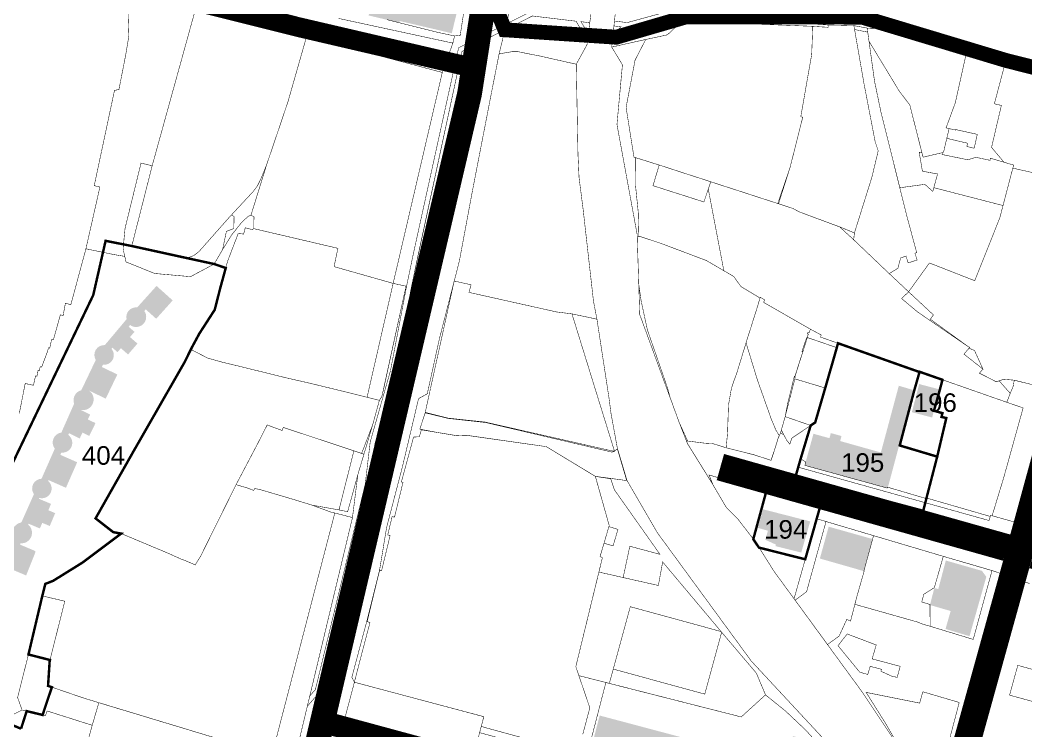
# Model space of a CAD drawing. Header units: millimetres. Extents: x 21689 to 31331, y 37531 to 43751.
# Drawn here: x 25594.9 to 26001.9, y 43025.9 to 43313.4 of the extents above; entities that cross this region are included whole.
import ezdxf

# ---------------------------------------------------------------- set-up
doc = ezdxf.new("R2010")
doc.units = ezdxf.units.MM
doc.linetypes.add('DASHEDX2', pattern=[1.5, 1, -0.5])
doc.linetypes.add('МЕЖА', pattern=[4, 1, -1, 1, -1])
for name, color, linetype, lineweight in [('0 . 11 - границы ДМ проект', 10, 'МЕЖА', 0), ('00 границы ОКН', 1, 'Continuous', 40), ('00 номер ОКН', 7, 'Continuous', 15), ('CONTUR', 150, 'Continuous', 9)]:
    doc.layers.add(name, color=color, linetype=linetype, lineweight=lineweight)
for name, color, linetype, lineweight, transparency in [('0.1 ОКН', 1, 'Continuous', 9, 0.4), ('00 Дороги', 252, 'Continuous', 9, 0.2), ('24. ценная дореволюц постройка', 192, 'Continuous', 13, 0.4)]:
    doc.layers.add(name, color=color, linetype=linetype, lineweight=lineweight, transparency=transparency)
doc.layers.add('25. ценная историческая застройка сов пер', color=92, linetype='Continuous', lineweight=0, true_color=0x19df16)
doc.styles.get("Standard").update_dxf_attribs({"font": 'arial.ttf'})

# ---------------------------------------------------------------- blocks, each defined once
blk = doc.blocks.new('участки все')
at = {"layer": 'CONTUR', "const_width": 0.2}
for points in [[(3047.26, 5365.29), (3004, 5411.79), (2966.04, 5463.62), (2953.74, 5484.76), (2949.81, 5497.89), (2947.24, 5511.91), (2946.43, 5518.17), (2941.55, 5550.05), (2940.15, 5557.29), (2935.98, 5594.26), (2934.31, 5607.33), (2933.87, 5616.76), (2933.18, 5653.16), (2937.52, 5661.04), (2939.48, 5676.41)], [(2949.13, 5675.25), (2947.52, 5660.1), (2951.86, 5652.94), (2949.65, 5628.8), (2957.82, 5584.31), (2958.86, 5551.93), (2974.85, 5508.24), (2978.19, 5499.69), (2988.03, 5483.87), (2993.82, 5474.04), (2998.4, 5469.44), (3005.71, 5460.01), (3013.16, 5448.14), (3049.04, 5399.05), (3066.58, 5372.74)], [(2907.8, 5681.43), (2904.9, 5669.49), (2885.57, 5659.8), (2867.22, 5576.34), (2864.56, 5563.61), (2858, 5529.23), (2849.8, 5500.41), (2847.8, 5483.43), (2827.62, 5400.26), (2825.36, 5397.7), (2842.62, 5469.81), (2844.78, 5487.12), (2850.78, 5507.29), (2853.52, 5517.24), (2854.51, 5518.79), (2864.3, 5563.4), (2859.08, 5564.53), (2878.97, 5649.83), (2883.24, 5661.7), (2883.94, 5664.59), (2886.23, 5664.87), (2891.36, 5698.62)], [(2856.56, 5671.18), (2877.25, 5666.02), (2883.94, 5664.59), (2883.24, 5661.7), (2836.97, 5671.69)], [(2751.64, 5678.33), (2752.13, 5664.65), (2750.92, 5657.27), (2748.12, 5642.94), (2746.32, 5642.58), (2738.12, 5604.05), (2740.41, 5603.47), (2734.75, 5578.51), (2728.65, 5555.91), (2726.46, 5556.52), (2725.53, 5551.5), (2724.42, 5551.83), (2721.6, 5541.71), (2720.87, 5541.87), (2720.12, 5538.37), (2719.57, 5538.5), (2719.3, 5537.23), (2716.86, 5530.71), (2716.25, 5530.82), (2715.9, 5529.16), (2715.38, 5529.26), (2714.93, 5527), (2714.37, 5527.11), (2713.53, 5523.33), (2710.18, 5524.03), (2707.8, 5511.97)], [(2980.59, 5675.27), (2954.42, 5667.94), (2949.36, 5664.08), (2947.94, 5664.14), (2948.15, 5665.96), (2948.88, 5665.91), (2951.33, 5668.27), (2948.42, 5668.64), (2948.64, 5670.63), (2953.78, 5669.99), (2979.65, 5677.02)], [(3146.05, 5644.52), (3114.4, 5652.93), (3102.02, 5655.91), (3091.22, 5658.53), (3090.15, 5658.54), (3090.43, 5659.85), (3084.41, 5661.41), (3067.94, 5664.76), (3067.27, 5666.9), (3064.09, 5667.74), (3062.41, 5666.23), (3056.95, 5667.46), (3050.91, 5667.77), (3045.52, 5668.78), (3035.05, 5669.06), (3028.91, 5669.45), (3026.85, 5669.67), (3006.18, 5670.65), (2977.53, 5670.88), (2973.77, 5668.54), (2970.09, 5665.07), (2967.29, 5664.44), (2961.28, 5663.17), (2947.52, 5660.1), (2947.95, 5664.14), (2947.95, 5664.14), (2949.36, 5664.08), (2954.42, 5667.94), (2980.59, 5675.27)], [(2938.9, 5671.85), (2938.65, 5669.91), (2935.08, 5670.38), (2937.44, 5666.46), (2938.2, 5666.44), (2937.98, 5664.6), (2936.57, 5664.67), (2933.1, 5670.55), (2915.43, 5672.67), (2886.95, 5658.35), (2869.11, 5575.67), (2866.44, 5562.96), (2859.88, 5528.58), (2851.68, 5499.71), (2849.74, 5482.93), (2829.17, 5399.01), (2824.35, 5393.52), (2825.35, 5397.68), (2827.62, 5400.26), (2847.8, 5483.43), (2849.8, 5500.41), (2858, 5529.23), (2864.56, 5563.61), (2867.22, 5576.34), (2885.57, 5659.8), (2915.23, 5674.65)], [(2818.97, 5371.05), (2824.35, 5393.52), (2829.17, 5399.01), (2849.74, 5482.93), (2851.68, 5499.71), (2851.68, 5499.71), (2859.88, 5528.58), (2866.44, 5562.96), (2886.95, 5658.35), (2904.31, 5667.08), (2901.96, 5657.36), (2898.56, 5640.09), (2897.64, 5635.33), (2890.95, 5600.82), (2885.92, 5573.81), (2884.35, 5567.52), (2883.78, 5565.48), (2877.78, 5542.06), (2872.89, 5519.88), (2869.36, 5517.92), (2862.88, 5490.56), (2856.45, 5465.9), (2853.61, 5448.72), (2848.33, 5427.59), (2842.36, 5405.2), (2843.41, 5403.24), (2839.01, 5386.7), (2836.51, 5377.27)], [(2707.8, 5511.97), (2710.18, 5524.03), (2713.53, 5523.33), (2714.37, 5527.11), (2714.93, 5527), (2715.38, 5529.26), (2715.9, 5529.16), (2716.25, 5530.82), (2716.86, 5530.71), (2719.3, 5537.23), (2719.57, 5538.5), (2720.12, 5538.37), (2720.87, 5541.87), (2721.6, 5541.71), (2724.42, 5551.83), (2725.53, 5551.5), (2726.46, 5556.52), (2728.65, 5555.91), (2734.75, 5578.51), (2734.75, 5578.51), (2746.19, 5576.17), (2750.47, 5575.45), (2751.01, 5573.2), (2762.58, 5568.53), (2777.09, 5567.25), (2786.66, 5572.36), (2790.06, 5578.2), (2793.75, 5584.15), (2796, 5586.97), (2797.75, 5589.18), (2799.15, 5590.49), (2800.52, 5591.7), (2801.54, 5592.09), (2802.76, 5591.5), (2802.67, 5586.67), (2802.05, 5586.27), (2799.24, 5587.02), (2798.59, 5584.48), (2796.38, 5584.7), (2792.12, 5573.58), (2789.09, 5562.54), (2786.88, 5553.86), (2780.66, 5544.24), (2777.42, 5538.24), (2777.22, 5537.82), (2774.76, 5532.78), (2753.96, 5496.53), (2738.67, 5469.49), (2745.82, 5463.92), (2749.03, 5463.35), (2733.48, 5451.69), (2721.51, 5444.25), (2718.32, 5443), (2717.11, 5438.13), (2711.5, 5414.45), (2707.11, 5397.06), (2708.92, 5392), (2700.42, 5387.72)], [(3116.65, 5443.13), (3101.42, 5448.4), (3081.71, 5454.14), (3030.49, 5469.34), (3031.8, 5474), (2986.9, 5487.05), (2988.27, 5483.53), (2978.21, 5499.7), (2977.75, 5500.84), (2985.25, 5499.9), (2988.41, 5499.73), (2993.85, 5498.05), (3005.23, 5495.17), (3012.05, 5492.95), (3013.33, 5496.93), (3014.99, 5502.21), (3015.78, 5503.87), (3017.09, 5503.43), (3018.43, 5500.96), (3019.62, 5499.48), (3020.37, 5501.91), (3028.03, 5507.06), (3028.03, 5507.06), (3022.96, 5490.21), (3100.24, 5468.62), (3100.82, 5470.74), (3186.43, 5446.72)], [(2935.81, 5382.17), (2938.67, 5392.86), (2935.62, 5401.82), (2933, 5409.53), (2943.73, 5453.53), (2942.84, 5454.11), (2946.51, 5466.6), (2940.91, 5486.47), (2921.05, 5498.51), (2888.72, 5503.08), (2884.71, 5502.94), (2876.7, 5504.29), (2870.5, 5505.31), (2870.5, 5505.31), (2869.68, 5502.52), (2867.34, 5502.37), (2863.79, 5489.29), (2862.41, 5484.24), (2863.07, 5484.09), (2859.63, 5469.99), (2858.66, 5470.21), (2856.89, 5462.8), (2857.85, 5462.58), (2854.45, 5448.5), (2853.77, 5448.52), (2853.48, 5447.98), (2851.94, 5441.67), (2848.57, 5427.73), (2849.7, 5427.38), (2846.11, 5413.74), (2843.63, 5404.17), (2843.35, 5403.25), (2851.45, 5401.09), (2865.47, 5397.36), (2895.77, 5389.31), (2894.73, 5385.34), (2906.31, 5382.16)], [(2643.83, 5380.96), (2637.72, 5389.82), (2635.67, 5393.66), (2665.39, 5402.96), (2661.07, 5415.94), (2661.07, 5415.94), (2658.93, 5427.46), (2675.79, 5428.28), (2677.5, 5421.34), (2681.85, 5411.58), (2680.14, 5408.57), (2682.65, 5406.61), (2696.36, 5390.23), (2700.42, 5387.72), (2708.92, 5392), (2718.39, 5389.73), (2719.06, 5391.6), (2737.3, 5385.82), (2734.71, 5376.47)], [(2836.51, 5377.27), (2839.01, 5386.7), (2891.41, 5372.76)]]:
    blk.add_lwpolyline(points, dxfattribs=at)
for points in [[(2949.13, 5675.25), (2952.69, 5675.08), (2955.18, 5675.26), (2957.84, 5675.86), (2960.5, 5677.15), (2962.71, 5678.8), (2964.93, 5680.95), (2985.81, 5682.52), (2988.18, 5681.47), (2986.44, 5681.38), (2979.65, 5677.02), (2953.78, 5669.99), (2948.64, 5670.63), (2949.13, 5675.25)], [(2779.11, 5675.47), (2824.06, 5664.39), (2816.54, 5638.07), (2807.92, 5612.59), (2805.68, 5607.07), (2804.18, 5604.01), (2802.38, 5601.62), (2793.66, 5592.21), (2792.4, 5590.85), (2780.54, 5577.43), (2778.33, 5575.74), (2775.65, 5574.77), (2753.31, 5579.64), (2761.57, 5612.11), (2779.11, 5675.47)], [(2938.65, 5669.91), (2938.2, 5666.44), (2937.44, 5666.46), (2935.08, 5670.38), (2938.65, 5669.91)], [(2956.53, 5615.59), (2953.34, 5635.69), (2956.97, 5654.8), (2961.28, 5663.17), (2967.29, 5664.44), (2970.09, 5665.07), (2973.77, 5668.54), (2977.53, 5670.88), (3007.54, 5669.35), (3028.88, 5668.49), (3028.45, 5657.14), (3024.04, 5631.93), (3024.83, 5631.74), (3019.7, 5611.42), (3014.72, 5596.83), (2966.74, 5612.39), (2956.53, 5615.59)], [(2948.43, 5668.63), (2951.33, 5668.27), (2948.88, 5665.91), (2948.15, 5665.96), (2948.43, 5668.63)], [(3015.02, 5596.73), (3019.7, 5611.42), (3024.83, 5631.74), (3024.04, 5631.93), (3028.45, 5657.14), (3028.88, 5668.49), (3035.12, 5668.09), (3035.05, 5669.06), (3045.52, 5668.78), (3045.7, 5667.79), (3049.56, 5645.59), (3054.12, 5621.9), (3055.37, 5618.15), (3052.84, 5607.57), (3045.74, 5584.92), (3040.69, 5587.03), (3023.23, 5593.53), (3020.9, 5594.81), (3015.02, 5596.73)], [(3045.8, 5667.19), (3051.13, 5666.14), (3053.87, 5646.39), (3056.42, 5634.03), (3067.05, 5591.36), (3070.95, 5576.97), (3070.22, 5576.74), (3071.12, 5573.98), (3067.5, 5572.82), (3066.61, 5575.56), (3064.43, 5574.85), (3063.35, 5570.66), (3059.83, 5568.47), (3045.44, 5582.18), (3045.74, 5584.92), (3052.84, 5607.57), (3055.37, 5618.15), (3054.12, 5621.9), (3049.56, 5645.59), (3045.8, 5667.19)], [(3045.8, 5667.19), (3051.13, 5666.14), (3050.91, 5667.77), (3045.52, 5668.77), (3045.7, 5667.79), (3045.8, 5667.19)], [(3081.79, 5617.5), (3084.05, 5627.13), (3082.83, 5627.42), (3086.57, 5637.58), (3091.22, 5658.53), (3090.15, 5658.54), (3090.43, 5659.85), (3084.41, 5661.41), (3067.94, 5664.76), (3067.27, 5666.9), (3064.09, 5667.74), (3062.41, 5666.23), (3056.95, 5667.46), (3050.91, 5667.77), (3051.63, 5662.47), (3063.82, 5642.39), (3068.15, 5636.66), (3073.53, 5615.56), (3081.79, 5617.5)], [(2836.72, 5578.71), (2835.17, 5571.3), (2859.08, 5564.53), (2878.97, 5649.83), (2824.06, 5664.39), (2816.54, 5638.07), (2807.92, 5612.59), (2804.3, 5600.98), (2801.54, 5592.09), (2802.76, 5591.5), (2802.67, 5586.67), (2836.72, 5578.71)], [(3051.64, 5662.45), (3063.82, 5642.39), (3068.15, 5636.66), (3073.06, 5617.35), (3071.95, 5617.54), (3073.26, 5609.89), (3079.4, 5608.78), (3077.45, 5601.72), (3074.25, 5604.58), (3064.11, 5603.2), (3056.42, 5634.03), (3053.86, 5646.39), (3051.64, 5662.45)], [(2901.96, 5657.36), (2907.15, 5658.23), (2909.72, 5658.21), (2914.7, 5657.21), (2918.31, 5656.51), (2933.18, 5653.16), (2933.87, 5616.76), (2934.31, 5607.33), (2935.98, 5594.26), (2940.15, 5557.29), (2941.55, 5550.05), (2940.82, 5550.22), (2931.44, 5552.2), (2925.3, 5552.96), (2889.77, 5560.89), (2890.61, 5563.97), (2883.78, 5565.48), (2884.35, 5567.52), (2885.92, 5573.81), (2890.95, 5600.82), (2897.64, 5635.33), (2898.56, 5640.09), (2901.96, 5657.36)], [(3091.22, 5658.53), (3102.02, 5655.91), (3107.03, 5654.7), (3102.37, 5637.17), (3105.2, 5636.49), (3101.23, 5619.52), (3106.28, 5613.52), (3100.79, 5615.15), (3100.59, 5614.3), (3094.95, 5615.51), (3091.6, 5614.52), (3081.21, 5616.65), (3081.33, 5617.4), (3081.79, 5617.5), (3083.12, 5623.19), (3083.66, 5623.06), (3091.54, 5621.21), (3091.23, 5619.89), (3094.21, 5619.18), (3095.46, 5624.79), (3086.72, 5626.74), (3086.69, 5626.55), (3084.58, 5627), (3084.05, 5627.13), (3082.83, 5627.42), (3086.57, 5637.58), (3091.22, 5658.53)], [(3107.03, 5654.7), (3102.37, 5637.17), (3105.2, 5636.49), (3101.23, 5619.52), (3106.28, 5613.52), (3110.2, 5612.36), (3109.83, 5611.13), (3129.58, 5606.74), (3129.14, 5605.72), (3138.42, 5602.54), (3138.51, 5602.77), (3142.17, 5615.27), (3144.48, 5624.98), (3146.99, 5639.54), (3147.64, 5644.12), (3146.05, 5644.52), (3114.4, 5652.93), (3107.03, 5654.7)], [(3083.12, 5623.19), (3084.05, 5627.13), (3084.58, 5627), (3086.69, 5626.55), (3086.72, 5626.74), (3095.46, 5624.79), (3094.21, 5619.18), (3091.23, 5619.89), (3091.54, 5621.21), (3083.66, 5623.06), (3083.12, 5623.19)], [(3071.95, 5617.54), (3073.06, 5617.35), (3073.53, 5615.56), (3081.33, 5617.4), (3081.21, 5616.65), (3091.6, 5614.52), (3094.95, 5615.51), (3100.59, 5614.3), (3100.79, 5615.15), (3106.28, 5613.52), (3110.2, 5612.36), (3109.83, 5611.13), (3105.88, 5596.01), (3077.87, 5603.24), (3079.4, 5608.78), (3073.26, 5609.89), (3071.95, 5617.54)], [(2786.66, 5572.36), (2777.09, 5567.25), (2762.58, 5568.53), (2751.01, 5573.2), (2750.14, 5576.92), (2749.81, 5578.63), (2750.59, 5586.78), (2757.05, 5613.17), (2761.57, 5612.11), (2753.31, 5579.64), (2786.66, 5572.36)], [(2793.66, 5592.21), (2794.72, 5591.58), (2794.59, 5586.71), (2791.6, 5585.56), (2790.06, 5578.2), (2793.75, 5584.15), (2796, 5586.97), (2797.75, 5589.18), (2799.15, 5590.49), (2800.52, 5591.7), (2801.54, 5592.09), (2807.92, 5612.59), (2805.68, 5607.07), (2804.18, 5604.01), (2802.38, 5601.62), (2793.66, 5592.21)], [(2957.1, 5615.4), (2966.74, 5612.39), (2964.23, 5604.04), (2984.85, 5597.46), (2986.6, 5602.67), (2992.9, 5569.65), (2985.86, 5573.77), (2967.22, 5580.79), (2958.5, 5583.68), (2958.26, 5593.29), (2957.13, 5604.43), (2957.1, 5615.4)], [(3109.83, 5611.13), (3129.58, 5606.74), (3129.14, 5605.72), (3144.43, 5600.47), (3122.97, 5522.25), (3110.42, 5525.38), (3106.15, 5525.75), (3103.14, 5524.72), (3098.82, 5526.95), (3096.32, 5528.2), (3097.74, 5529.88), (3094.34, 5537.39), (3092.24, 5538.26), (3092.32, 5538.57), (3076.47, 5550.03), (3077.71, 5551.78), (3067.67, 5561.12), (3076.09, 5572.78), (3094.42, 5565.62), (3104.56, 5590.99), (3109.83, 5611.13)], [(2987.6, 5605.62), (3014.72, 5596.83), (3015.02, 5596.73), (3020.9, 5594.81), (3023.23, 5593.53), (3039.77, 5587.36), (3045.44, 5582.18), (3059.83, 5568.47), (3067.67, 5561.12), (3064.84, 5558.39), (3071.26, 5553.01), (3092.32, 5538.57), (3090.08, 5535.91), (3097.74, 5529.88), (3096.32, 5528.2), (3098.82, 5526.95), (3103.14, 5524.72), (3104.3, 5525.12), (3108.8, 5520.04), (3107.38, 5516.45), (3031.99, 5542.82), (3032.31, 5543.66), (3027.91, 5546.01), (3008.93, 5556.88), (3009.48, 5557.81), (3007.62, 5558.93), (3007.53, 5558.61), (2999.78, 5563.27), (2996.91, 5567.32), (2992.9, 5569.65), (2986.6, 5602.67), (2987.6, 5605.62)], [(2775.63, 5574.76), (2778.33, 5575.74), (2780.54, 5577.43), (2792.4, 5590.85), (2793.66, 5592.21), (2794.72, 5591.58), (2794.59, 5586.71), (2791.6, 5585.56), (2790.06, 5578.2), (2786.66, 5572.36), (2775.63, 5574.76)], [(2777.22, 5537.82), (2777.34, 5537.76), (2784.07, 5534.29), (2788.01, 5533.21), (2790.09, 5532.61), (2795.62, 5531.31), (2815.08, 5526.51), (2825.77, 5524.06), (2840.24, 5520.54), (2848.53, 5518.48), (2859.08, 5564.53), (2835.17, 5571.3), (2836.72, 5578.71), (2819.3, 5582.79), (2802.87, 5586.62), (2802.67, 5586.67), (2802.05, 5586.27), (2799.24, 5587.02), (2798.59, 5584.48), (2796.38, 5584.7), (2792.12, 5573.58), (2789.09, 5562.54), (2786.88, 5553.86), (2780.66, 5544.24), (2777.42, 5538.24), (2777.22, 5537.82)], [(3039.77, 5587.36), (3040.69, 5587.03), (3045.74, 5584.92), (3045.44, 5582.18), (3039.77, 5587.36)], [(2958.96, 5583.52), (2957.85, 5583.31), (2958.47, 5564.13), (2959.4, 5557.61), (2961.96, 5545.73), (2970.13, 5522.17), (2971.17, 5518.31), (2974.85, 5508.24), (2977.9, 5501.53), (2978.22, 5500.78), (2985.25, 5499.9), (2988.41, 5499.73), (2993.85, 5498.05), (2994.4, 5504.06), (2994.75, 5514.36), (2994.77, 5515.44), (2995.17, 5517.46), (2995.75, 5520.97), (2996.23, 5522.88), (2997.02, 5525.23), (2998.13, 5528.24), (3002.8, 5543.46), (3003.82, 5546.62), (3006.71, 5555.78), (3007.52, 5558.61), (2999.78, 5563.27), (2996.91, 5567.32), (2992.9, 5569.65), (2985.86, 5573.77), (2967.22, 5580.79), (2958.96, 5583.52)], [(2859.08, 5564.53), (2848.53, 5518.48), (2853.52, 5517.24), (2854.51, 5518.79), (2855.43, 5522.73), (2856.65, 5528.31), (2864.3, 5563.4), (2859.08, 5564.53)], [(2883.78, 5565.48), (2890.61, 5563.97), (2889.77, 5560.89), (2925.3, 5552.96), (2931.44, 5552.2), (2936.68, 5535.28), (2940.64, 5522.47), (2948.63, 5496.74), (2947.85, 5496.73), (2896.28, 5508.45), (2881.43, 5510.02), (2872.06, 5512.35), (2883.78, 5565.48)], [(3067.67, 5561.12), (3077.71, 5551.78), (3076.47, 5550.03), (3092.32, 5538.57), (3071.26, 5553.01), (3064.84, 5558.39), (3067.67, 5561.12)], [(3003.82, 5546.62), (3006.71, 5555.78), (3007.62, 5558.93), (3009.48, 5557.81), (3008.93, 5556.88), (3027.91, 5546.01), (3027.4, 5544.58), (3026.96, 5544.76), (3026.77, 5544.13), (3027.11, 5543.99), (3025.97, 5541.36), (3024.51, 5536.96), (3024.83, 5536.85), (3021.66, 5526.94), (3021.45, 5527.02), (3018.75, 5516.09), (3017.71, 5510.64), (3017.32, 5509.26), (3015.79, 5503.91), (3015.32, 5502.96), (3014.02, 5505.08), (3012.15, 5509.48), (3011.34, 5511.79), (3006.45, 5525.56), (3001.89, 5540.47), (3002.8, 5543.46), (3003.82, 5546.62)], [(2995.75, 5520.97), (2996.23, 5522.88), (2997.02, 5525.23), (2998.13, 5528.24), (3001.89, 5540.47), (3006.45, 5525.56), (3011.34, 5511.79), (3012.15, 5509.48), (3014.02, 5505.08), (3015.32, 5502.96), (3014.97, 5502.22), (3013.33, 5496.95), (3012.39, 5494.24), (3012.04, 5492.96), (3005.23, 5495.18), (2993.85, 5498.05), (2994.4, 5504.06), (2994.75, 5514.36), (2994.77, 5515.44), (2995.17, 5517.46), (2995.75, 5520.97)], [(3033.94, 5522.21), (3021.64, 5525.92), (3021.7, 5526.91), (3024.69, 5536.32), (3026.71, 5542.63), (3038.63, 5538.53), (3033.94, 5522.21)], [(3033.94, 5522.21), (3038.63, 5538.53), (3039.08, 5540.33), (3072.09, 5528.67), (3071.76, 5527.52), (3069.97, 5521.35), (3064.06, 5498.98), (3079.24, 5494.45), (3074.84, 5477.49), (3059.08, 5482.14), (3059.01, 5481.76), (3025.7, 5490.93), (3026.06, 5492.26), (3023.99, 5493.6), (3028.05, 5507.08), (3029.85, 5508.24), (3033.94, 5522.21)], [(2777.22, 5537.82), (2777.34, 5537.76), (2784.07, 5534.29), (2788.01, 5533.21), (2790.09, 5532.61), (2795.62, 5531.31), (2815.08, 5526.51), (2815.71, 5526.36), (2825.77, 5524.06), (2840.24, 5520.54), (2848.53, 5518.48), (2853.52, 5517.24), (2850.78, 5507.29), (2846.32, 5495.77), (2814.62, 5506.28), (2814.16, 5505.04), (2808.48, 5507.14), (2808.11, 5507.28), (2804.37, 5499.94), (2795.51, 5483.11), (2794.94, 5481.96), (2781.15, 5454.16), (2778.96, 5450.68), (2775.28, 5452.29), (2773.28, 5453.03), (2767.9, 5455.45), (2749.03, 5463.35), (2745.82, 5463.92), (2738.67, 5469.49), (2753.96, 5496.53), (2774.76, 5532.78), (2777.22, 5537.82)], [(3092.32, 5538.57), (3092.24, 5538.26), (3094.34, 5537.39), (3097.74, 5529.88), (3090.08, 5535.91), (3092.32, 5538.57)], [(3072.09, 5528.67), (3071.76, 5527.52), (3069.97, 5521.35), (3064.06, 5498.98), (3079.24, 5494.45), (3074.91, 5477.73), (3100.69, 5470.28), (3100.82, 5470.74), (3101.46, 5470.56), (3106.18, 5486.06), (3114.01, 5514.18), (3107.38, 5516.45), (3072.12, 5528.79), (3072.09, 5528.67)], [(3033.94, 5522.21), (3029.85, 5508.24), (3028.05, 5507.08), (3017.71, 5510.64), (3021.64, 5525.92), (3033.94, 5522.21)], [(3104.3, 5525.12), (3106.15, 5525.75), (3110.42, 5525.38), (3109.99, 5522.93), (3108.8, 5520.04), (3104.3, 5525.12)], [(2872.02, 5512.17), (2881.43, 5509.9), (2896.5, 5508.26), (2947.7, 5496.28), (2948.71, 5496.67), (2949.79, 5497.66), (2953.58, 5484.79), (2940.92, 5486.49), (2921.06, 5498.51), (2888.74, 5503.12), (2884.7, 5502.96), (2876.7, 5504.29), (2869.88, 5505.58), (2872.02, 5512.17)], [(3017.71, 5510.64), (3028.05, 5507.08), (3020.36, 5501.91), (3019.62, 5499.49), (3018.43, 5500.95), (3016.43, 5504.68), (3016.19, 5505.3), (3017.32, 5509.26), (3017.71, 5510.64)], [(2808.11, 5507.28), (2808.48, 5507.14), (2814.16, 5505.04), (2814.62, 5506.28), (2843.2, 5496.81), (2837.16, 5472.93), (2826.34, 5474.82), (2818.01, 5477.38), (2804.93, 5481.23), (2802.97, 5481.57), (2802.68, 5480.8), (2799.96, 5481.83), (2795.91, 5483.01), (2795.51, 5483.11), (2804.37, 5499.94), (2808.11, 5507.28)], [(2843.2, 5496.81), (2846.32, 5495.77), (2847.26, 5495.46), (2844.78, 5487.12), (2840.67, 5472.2), (2837.16, 5472.93), (2843.2, 5496.81)], [(2940.93, 5486.45), (2947.11, 5485.53), (2948.57, 5481.11), (2962.2, 5461.82), (2967.05, 5454.95), (2954.85, 5458.24), (2952.16, 5445.57), (2942.34, 5447.78), (2943.73, 5453.53), (2942.81, 5454.11), (2944.41, 5459.46), (2948.09, 5458.37), (2950.05, 5465.05), (2946.39, 5466.15), (2946.51, 5466.6), (2940.93, 5486.45)], [(2986.92, 5487.04), (3031.8, 5473.99), (3021.31, 5436.99), (3013.16, 5448.14), (3005.71, 5460.01), (2998.4, 5469.44), (2993.82, 5474.04), (2988.48, 5483.13), (2986.92, 5487.04)], [(2717.11, 5438.13), (2726.22, 5436.01), (2720.08, 5411.74), (2719.43, 5401.75), (2721.32, 5401.11), (2734.28, 5396.69), (2810.03, 5373.79), (2835.47, 5471.65), (2833.81, 5472.06), (2826.34, 5474.82), (2818.01, 5477.38), (2804.93, 5481.23), (2802.97, 5481.57), (2802.68, 5480.8), (2799.96, 5481.83), (2795.91, 5483.01), (2795.51, 5483.11), (2794.94, 5481.96), (2781.15, 5454.16), (2778.96, 5450.68), (2775.28, 5452.29), (2773.28, 5453.03), (2767.9, 5455.45), (2749.03, 5463.35), (2733.48, 5451.69), (2721.51, 5444.25), (2718.32, 5443), (2717.11, 5438.13)], [(2818.97, 5371.05), (2810.03, 5373.79), (2835.47, 5471.65), (2838.55, 5470.89), (2842.62, 5469.81), (2818.97, 5371.05)], [(3034.25, 5468.23), (3053.49, 5462.51), (3049.59, 5448.24), (3049.66, 5448.08), (3046.72, 5437.88), (3045.92, 5434.74), (3044.17, 5427.94), (3042.66, 5428.68), (3039.56, 5421.93), (3034.86, 5418.48), (3021.73, 5436.42), (3026.38, 5439.83), (3034.25, 5468.23)], [(3045.92, 5434.74), (3046.72, 5437.88), (3049.66, 5448.08), (3049.59, 5448.24), (3053.49, 5462.51), (3081.71, 5454.14), (3078.08, 5441.5), (3073.8, 5438.78), (3072.98, 5435.7), (3076.31, 5434.66), (3076.39, 5425.86), (3072.92, 5426.87), (3071.32, 5427.56), (3045.92, 5434.74)], [(3081.71, 5454.14), (3101.41, 5448.39), (3093.81, 5420.55), (3076.39, 5425.86), (3076.31, 5434.66), (3072.98, 5435.7), (3073.8, 5438.78), (3078.08, 5441.5), (3081.71, 5454.14)], [(2942.34, 5447.78), (2966.4, 5442.36), (2968.14, 5451.86), (2991.79, 5423.73), (2955.05, 5433.78), (2948.16, 5408.54), (2946.55, 5402.77), (2934.24, 5405.9), (2933, 5409.53), (2942.34, 5447.78)], [(2711.5, 5414.45), (2717.11, 5438.13), (2726.22, 5436.01), (2720.21, 5412.22), (2711.5, 5414.45)], [(2955.05, 5433.78), (2991.79, 5423.73), (2992.01, 5423.45), (2985.18, 5398.43), (2948.16, 5408.54), (2955.05, 5433.78)], [(2948.16, 5408.54), (2985.18, 5398.43), (2992.01, 5423.45), (3006.07, 5406.9), (3009.76, 5398.12), (2999.93, 5389.19), (2946.55, 5402.77), (2948.16, 5408.54)], [(3042.8, 5422.75), (3039.1, 5418.01), (3047.9, 5407.28), (3051.14, 5406.38), (3052.12, 5409.67), (3056.67, 5408.47), (3056.46, 5407.68), (3060.64, 5405.76), (3063.05, 5405.18), (3064.26, 5409.66), (3052.91, 5412.67), (3054.56, 5418.31), (3042.8, 5422.75)], [(3108.52, 5398.02), (3111.85, 5410.06), (3127.28, 5405.81), (3123.94, 5393.76), (3108.52, 5398.02)], [(2839.01, 5386.7), (2843.41, 5403.24), (2851.45, 5401.09), (2865.47, 5397.36), (2895.78, 5389.29), (2891.41, 5372.76), (2839.01, 5386.7)], [(2945.16, 5403.11), (2999.93, 5389.19), (3009.76, 5398.12), (3017.92, 5391.53), (3026.17, 5383.74), (3033.2, 5375.93), (3031.33, 5374.37), (3026.06, 5354.91), (2989.75, 5364.78), (2939.68, 5378.36), (2938.81, 5378.6), (2945.16, 5403.11)], [(3073.41, 5399.38), (3072.14, 5394.79), (3050.49, 5399.12), (3058.45, 5386.42), (3063.39, 5377.83), (3064.89, 5375.84), (3068.46, 5371.02), (3068.94, 5370.38), (3078.49, 5359.77), (3080.71, 5367.53), (3082.6, 5374.12), (3083.89, 5378.86), (3088.15, 5395.05), (3073.41, 5399.38)], [(2739.99, 5394.95), (2810.03, 5373.79), (2805.25, 5358.3), (2749.03, 5372.7), (2734.7, 5376.47), (2737.3, 5385.82), (2739.99, 5394.95)], [(2894.73, 5385.34), (2933.84, 5374.62), (2933.14, 5372.11), (2894.06, 5382.85), (2894.73, 5385.34)]]:
    blk.add_lwpolyline(points, close=True, dxfattribs=at)

msp = doc.modelspace()

# ---------------------------------------------------------------- hatches: boundary and pattern name
at = {"layer": '0.1 ОКН', "transparency": 33554585}
h = msp.add_hatch(color=222, dxfattribs=at)
h.dxf.hatch_style = 1
h.paths.add_polyline_path([(25611.57, 43146.56, 0.582028), (25608.92, 43140.06), (25608.36, 43138.8), (25603.8, 43128.48), (25603.53, 43127.88, 0.59924), (25600.47, 43121.64), (25595.39, 43110.25, 0.510318), (25592.16, 43103.39), (25591.8, 43102.54), (25587.7, 43092.83), (25588.27, 43092.59, 0.786571), (25586.54, 43084.7, 0.762584), (25591.03, 43091.43), (25597.32, 43088.77), (25601.09, 43098.23), (25601.03, 43098.64), (25594.84, 43101.25), (25595.05, 43101.77, 0.727403), (25598.18, 43109.33), (25598.33, 43109.69), (25602.88, 43107.78), (25603.84, 43110.05), (25606.88, 43108.77), (25609.07, 43113.97), (25606.3, 43115.14), (25607.39, 43117.72), (25602.52, 43119.77), (25602.67, 43120.13, 0.802873), (25606.21, 43126.98), (25606.37, 43127.34), (25613.42, 43124.23), (25617.97, 43134.55), (25611.17, 43137.55), (25611.57, 43138.45, 0.768653), (25614.35, 43145.6), (25614.68, 43146.27), (25618.99, 43144.17), (25620.13, 43146.52), (25622.85, 43145.19), (25625.38, 43150.37), (25622.27, 43151.89), (25623.22, 43153.84), (25619.39, 43155.71, 0.813718), (25622.8, 43163.51), (25629.53, 43160.28), (25634.22, 43170.06), (25627.94, 43173.07), (25628.39, 43174.02, 0.69171), (25631.83, 43180.46), (25632.21, 43180.88), (25634.3, 43179.07), (25635.66, 43180.66), (25638.56, 43178.15), (25642.37, 43182.55), (25639.33, 43185.18), (25641.17, 43187.3), (25638.8, 43189.35), (25639.39, 43190.03, 0.847014), (25645.15, 43195.72), (25645.73, 43196.37), (25649.95, 43192.57), (25656.62, 43200), (25650.08, 43205.87), (25643.41, 43198.45), (25642.25, 43197.16, 0.523042), (25637.96, 43192.4), (25629.16, 43181.94, 0.604203), (25625.49, 43175.92), (25624.84, 43174.55), (25620.18, 43164.82), (25619.63, 43163.68, 0.441871), (25616.73, 43158.23)])
h = msp.add_hatch(color=1, dxfattribs=at)
h.dxf.hatch_style = 1
h.paths.add_polyline_path([(25963.94, 43152.64), (25967.08, 43163.97), (25958.69, 43166.18), (25955.75, 43154.8)])
h = msp.add_hatch(color=1, dxfattribs=at)
h.dxf.hatch_style = 1
h.paths.add_polyline_path([(25945.98, 43124.17), (25956.55, 43163.69), (25950.45, 43165.49), (25943.2, 43138.5), (25926.71, 43143.13), (25927.27, 43145.16), (25922.95, 43146.35), (25922.39, 43144.29), (25915.91, 43146.07), (25912.42, 43133.36)])
h = msp.add_hatch(color=1, dxfattribs=at)
h.dxf.hatch_style = 1
h.paths.add_polyline_path([(25910.97, 43098.03), (25914.6, 43110.65), (25895.48, 43115.53), (25893.44, 43108.01), (25897.5, 43106.86), (25896.45, 43103.19), (25900.72, 43101.24), (25900.57, 43100.64)])
at = {"layer": '24. ценная дореволюц постройка'}
h = msp.add_hatch(color=192, dxfattribs=at)
h.dxf.hatch_style = 1
h.paths.add_polyline_path([(25936.31, 43090.52), (25918.51, 43095.62), (25922.08, 43108.49), (25939.87, 43103.49)])
h = msp.add_hatch(color=192, dxfattribs=at)
h.dxf.hatch_style = 1
h.paths.add_polyline_path([(25979.06, 43064.21), (25985.87, 43088.22), (25984.09, 43090.64), (25969.48, 43094.82), (25966.43, 43083.27), (25964.84, 43083.72), (25963.05, 43076.82), (25971.43, 43074.39), (25969.36, 43067.13)])
h = msp.add_hatch(color=192, dxfattribs=at)
h.dxf.hatch_style = 1
h.paths.add_polyline_path([(25829.41, 43032.13), (25826.43, 43020.72), (25912.81, 42997.29), (25918.08, 43016.73), (25913.22, 43022.32), (25907.62, 43023.79), (25904.3, 43012.21)])
at = {"layer": '25. ценная историческая застройка сов пер', "lineweight": 30, "true_color": 0x19df16, "transparency": 33554585}
h = msp.add_hatch(color=92, dxfattribs=at)
h.dxf.hatch_style = 1
h.paths.add_polyline_path([(25727.47, 43330.54), (25724.66, 43318.59), (25736.06, 43315.91), (25735.9, 43315.24), (25748.3, 43312.32), (25748.45, 43312.99), (25750, 43312.63), (25764.78, 43309.18), (25769.55, 43308.02), (25773.67, 43324.94), (25761.55, 43327.89), (25760.46, 43323.4), (25750.06, 43325.83), (25750, 43325.58)])

# ---------------------------------------------------------------- linework, layer by layer
at = {"layer": '0 . 11 - границы ДМ проект', "color": 7, "linetype": 'DASHEDX2', "lineweight": 100, "ltscale": 9, "transparency": 33554687, "const_width": 6, "flags": 128}
msp.add_lwpolyline([(22946.73, 37638.63), (22902.58, 38352.1), (23040.31, 38403.75), (23117.29, 38401.21), (23331.14, 38342.16), (23767.92, 38429.68), (23839.74, 38479.18), (23935.86, 38610.42), (23988.4, 38646.95), (24015.49, 38690.25), (24098.85, 38777.82), (24145.03, 38828.88), (24135.93, 38857.75), (24309.79, 39159.02), (24384.58, 39142.81), (24479.69, 39275.04), (24546.54, 39209.37), (24750.01, 39350.13), (25003.88, 39639.8), (25413.16, 40107.12), (25363.28, 40286.2), (24989.23, 40491.14), (25395.28, 40838.84), (25660.56, 41058.12), (25845.24, 41208.92), (25792.92, 41266.23), (25888.27, 41383.12), (26058.63, 41521.65), (26092.2, 41658.69), (26130.83, 41752.53), (26159.07, 41742.27), (26300.9, 42104.41), (26325.34, 42112.11), (26524.48, 42049.12), (26659.52, 41994.11), (26661.3, 41997.38), (26646.24, 42050.67), (26706.46, 42026.98), (26859.65, 41970.83), (27006.59, 41919.76), (27172.98, 41911.41), (27384.06, 41951.12), (27369.53, 42033.59), (27673.24, 42086.3), (27976.36, 41979.69), (28033.35, 41963.23), (28102.86, 41962.56), (28159.54, 41928.27), (28328.6, 41835.14), (28499.53, 41807.33), (28720.17, 41761.45), (29052.46, 41622.84), (29045.52, 41606.09), (29058.02, 41600.92), (29065.19, 41619.05), (29089.18, 41611.33), (29476.61, 41567.37), (29694.11, 41552.14), (29707.83, 41609), (29818.28, 41584.5), (29941.9, 41545.71), (30079.67, 41531.57), (30099.06, 41598.9), (30133.54, 41631.15), (30187.93, 41657.25), (30321.66, 41749.67), (30401.38, 41749.67), (30509.19, 41676.74), (30617.63, 41749.67), (30608.36, 41787.7), (30599.77, 41907.5), (30613.25, 41930.65), (30611.36, 41954.39), (30596.2, 41953.51), (30593.67, 42010.25), (30597.05, 42063.37), (30605.38, 42235.81), (30665.45, 42236.17), (30657.33, 42284.13), (30610.32, 42363.4), (30625.51, 42373.52), (30633.15, 42373.02), (30649.52, 42377.68), (30654.81, 42423.45), (30716.03, 42430.23), (30760.54, 42567.65), (30765.8, 42586.36), (30791.95, 42710.49), (30846.37, 42699.4), (30866.74, 42759.78), (30939.13, 42753.23), (31030.96, 42735.49), (31057.16, 42750.28), (31131.35, 42919.39), (31178.71, 43049.99), (31223.9, 43155.77), (31261.16, 43239.22), (31200.23, 43266.25), (31159.04, 43264.62), (31092.9, 43324.59), (31030.84, 43397.77), (30974.06, 43434.01), (30837.68, 43448.49), (30812.71, 43443.57), (30797.57, 43373.26), (30670.04, 43084.43), (30627.79, 42979.09), (30572.79, 42815.93), (30581.39, 42739.2), (30580.07, 42670.05), (30572.53, 42633.02), (30553.34, 42565.66), (30547.4, 42556.65), (30525.72, 42505.25), (30514.51, 42510.11), (30479.51, 42425.86), (30461.95, 42345.38), (30464.75, 42236.14), (30403.52, 42231.72), (30362, 42222.3), (30262.37, 42221.19), (30097.98, 42200.41), (30088.95, 42269.89), (30058.49, 42273.9), (30000.91, 42267.83), (30008.93, 42181.88), (29926.02, 42170.86), (29838.04, 42159.36), (29837.12, 42151.42), (29801.62, 42150.52), (29804.08, 42118.48), (29746.29, 42112.77), (29727.01, 42117.61), (29726.77, 42121.26), (29669.99, 42116.48), (29667.12, 42186.75), (29663.62, 42276.82), (29664.83, 42334.2), (29729.67, 42336.19), (29743.29, 42425.8), (29681.45, 42426.64), (29599.85, 42422.04), (29585.29, 42460.05), (29593.55, 42547.9), (29586.23, 42640.93), (29612.42, 42670.26), (29566.57, 42703.24), (29536.55, 42712.38), (29485.13, 42721.11), (29445.22, 42718.94), (29271.87, 42704.28), (29252.91, 42692.41), (29197.95, 42673.04), (29178.85, 42668.77), (29146.59, 42665.68), (29091.04, 42663.1), (29090.12, 42694.39), (29093.43, 42735.41), (29109.46, 42731.74), (29114.94, 42754.25), (29105.61, 42762.57), (29115.3, 42813.46), (29163.59, 42900), (29195.32, 42957.41), (29200.53, 43020.6), (29169.03, 43102.91), (29094.39, 43130.16), (29034.07, 43130.54), (28931.05, 43118.37), (28819.4, 43060.11), (28798.63, 43021.64), (28799.74, 42985.88), (28707.96, 42909.03), (28686.59, 42891.68), (28665.24, 42871.73), (28655.12, 42859.97), (28647.85, 42848.5), (28636.35, 42823.08), (28630.36, 42817.18), (28632.11, 42786.97), (28651.56, 42783.79), (28691.78, 42770.28), (28688.63, 42759.99), (28685.9, 42758.4), (28674.4, 42734.05), (28670.96, 42721.95), (28465.92, 42806.49), (28422.23, 42822.02), (28375.9, 42835.07), (28353.71, 42839.03), (28334.9, 42842.59), (28324.45, 42844.67), (28310.37, 42860.64), (28285.15, 42868.53), (28273.81, 42871.97), (28249.69, 42869.4), (28186.52, 42849.62), (28159.73, 42849.83), (28118.75, 42863.99), (28094.8, 42888.25), (28084.71, 42900.92), (28068.74, 42924.62), (28025.62, 42901.74), (28004.08, 42892.7), (27951.92, 42913.21), (27851.65, 42849.79), (27793.9, 42819.52), (27766.59, 42881.7), (27711.88, 42969.56), (27682.2, 43019.56), (27636.09, 43064.5), (27679.04, 43117.9), (27700.16, 43145.1), (27730.28, 43232.44), (27705.35, 43256.96), (27691.79, 43306.56), (27688.55, 43316.07), (27675.1, 43337.74), (27671.02, 43346.91), (27667.81, 43356.54), (27665.87, 43367.34), (27665.76, 43376.05), (27664.78, 43381.05), (27419.59, 43272.56), (27422.82, 43266.23), (27362.67, 43207.3), (27358.27, 43197.8), (27315.11, 43177.13), (27276.85, 43176.61), (27257.44, 43175.75), (27253.84, 43180.5), (27248.88, 43187.03), (27238.09, 43198.06), (27218.29, 43206.98), (27213.36, 43207.6), (27202.43, 43208.96), (27239.74, 43225.54), (27236.35, 43231.88), (27229.04, 43245.51), (27224.79, 43253.43), (27207.06, 43286.52), (27191.9, 43314.8), (27189.96, 43318.43), (27109.82, 43276.33), (27075.56, 43340.35), (27088.29, 43348.01), (27054.82, 43405.39), (27040.02, 43396.59), (27025.14, 43422.1), (27004.05, 43461.84), (26932.79, 43645.55), (26914.14, 43691.8), (26899.52, 43700.46), (26872.13, 43716.99), (26742.39, 43504.78), (26736.34, 43496.67), (26723.68, 43483.84), (26681.05, 43469.92), (26667.11, 43474.54), (26618.22, 43488.58), (26621.71, 43502.66), (26587.49, 43510.32), (26573.52, 43508.91), (26527.9, 43493.77), (26492.74, 43503.26), (26478.24, 43499.38), (26452.07, 43505.41), (26442.19, 43502.58), (26426.7, 43506.38), (26416.4, 43498.79), (26374.87, 43508.45), (26369.59, 43485.73), (26357.38, 43433.16), (26343.06, 43372.1), (26343.68, 43335.85), (26278.09, 43335.37), (26275.1, 43319.34), (26179.58, 43336.15), (26136.07, 43350.43), (26129.55, 43332.91), (26114.21, 43338.65), (26048.36, 43335.77), (26042.27, 43335.96), (26041.86, 43305.06), (26039.99, 43285.4), (25993.77, 43297.06), (25935.55, 43314.57), (25864.49, 43314.71), (25836.1, 43306.44), (25791.06, 43309.44), (25778.1, 43340.97), (25720.4, 43383.9), (25692.71, 43506.7), (25567.19, 43536.12), (25552.49, 43470.45), (25520.72, 43350.23), (25464.42, 43088.88), (25450.38, 42940.35), (25403.2, 42900.12), (25517.17, 42564.61), (25324.39, 42333.51), (25231.57, 42248.42), (25084.91, 42241.32), (25004.68, 42115.84), (25034.08, 42028.82), (25232.98, 41677.08), (25331.24, 41588.66), (25222.08, 41431.42), (24497, 41147.16), (24469.6, 41188.24), (24382.78, 41181.73), (24281.81, 41064.62), (24269, 41033.06), (24267.52, 40970.79), (24345.86, 40986.54), (24396.82, 40849.9), (24260.73, 40587.7), (24122.54, 40455.83), (24175.55, 40365.15), (24087.33, 40202.95), (23882.35, 40127.13), (23799.32, 39897.89), (23757.23, 39543.04), (23644.49, 39442.48), (23258.99, 39279.22), (23188.93, 39177.24), (23155.23, 38943.77), (22794.42, 38626.82), (22640.55, 38070.59), (22681.18, 37890.91), (22868.64, 37599.25), (22946.73, 37638.63)], close=True, dxfattribs=at)
at = {"layer": '00 границы ОКН', "const_width": 1, "flags": 128}
for points in [[(25595.26, 43026.81), (25597.53, 43033.91), (25604, 43032.36), (25604.83, 43034.98), (25607.73, 43043.58), (25606.18, 43044.1), (25606.83, 43054.09), (25606.96, 43054.58), (25598.25, 43056.81), (25603.85, 43080.49), (25605.07, 43085.36), (25608.26, 43086.61), (25614.57, 43090.53), (25620.23, 43094.05), (25635.78, 43105.71), (25632.57, 43106.28), (25625.41, 43111.85), (25640.71, 43138.89), (25661.5, 43175.14), (25663.97, 43180.18), (25664.17, 43180.6), (25667.41, 43186.6), (25673.63, 43196.22), (25675.84, 43204.9), (25678.09, 43213.11), (25673.41, 43214.72), (25662.37, 43217.12), (25640.06, 43222), (25629.47, 43224.11), (25624.47, 43202.15), (25591.18, 43132.83)], [(25587.17, 43030.07), (25595.26, 43026.81)]]:
    msp.add_lwpolyline(points, dxfattribs=at)
for points in [[(25908.65, 43128.68), (25910.73, 43135.96), (25914.79, 43149.44), (25916.6, 43150.6), (25920.67, 43164.57), (25925.37, 43180.89), (25925.83, 43182.69), (25958.83, 43171.03), (25958.5, 43169.88), (25956.73, 43163.72), (25950.82, 43141.34), (25965.99, 43136.82), (25961.65, 43120.09), (25961.6, 43119.85), (25960.33, 43114.91), (25908.65, 43128.68)], [(25950.82, 43141.34), (25956.73, 43163.72), (25958.5, 43169.88), (25958.83, 43171.03), (25958.86, 43171.14), (25968.12, 43167.9), (25967.08, 43163.97), (25964.69, 43155.37), (25968.1, 43154.42), (25967.73, 43152.88), (25969.67, 43152.43), (25965.99, 43136.82), (25950.82, 43141.34)], [(25896.8, 43122.68), (25918.54, 43116.35), (25912.58, 43095.31), (25893.87, 43100.03), (25891.56, 43103.43), (25896.8, 43122.68)]]:
    msp.add_lwpolyline(points, close=True, dxfattribs=at)
at = {"layer": '00 Дороги', "lineweight": 9}
for points, const_width in [([(26052.94, 43335.96), (26050.07, 43288.99), (26040.07, 43242.43), (26033.16, 43221.89), (25998.15, 43093.92), (25970.25, 42993.34)], 11), ([(25633.01, 43329.18), (25707.76, 43310.47), (25773.9, 43295.08)], 8), ([(25782.65, 43321.27), (25776.73, 43283.5), (25715.31, 43021.66), (25692.95, 42935.98)], 10), ([(25878.25, 43132.6), (25994.14, 43100.01)], 11), ([(26004.79, 43097.02), (26008.83, 43095.88), (26129.64, 43062.29), (26238.66, 43031.86)], 11), ([(25721.68, 43028.4), (25973.68, 42960.12)], 9)]:
    msp.add_lwpolyline(points, dxfattribs=dict(at, const_width=const_width))

# ---------------------------------------------------------------- block references
at = {"layer": 'CONTUR'}
msp.add_blockref('участки все', (22886.75, 37642.36), dxfattribs=at)

# ---------------------------------------------------------------- texts
at = {"layer": '00 номер ОКН', "color": 4, "char_height": 7.5, "attachment_point": 1}
for s, insert in [('{\\C7;196}', (25956.47, 43162.42)), ('{\\C7;404}', (25619.86, 43141.05)), ('{\\C7;195}', (25927.1, 43138.18)), ('{\\C7;194}', (25895.95, 43111.15))]:
    msp.add_mtext_dynamic_manual_height_columns(s, width=7.5, gutter_width=12.5, heights=[0], dxfattribs=dict(at, insert=insert))

doc.saveas('drawing.dxf')
